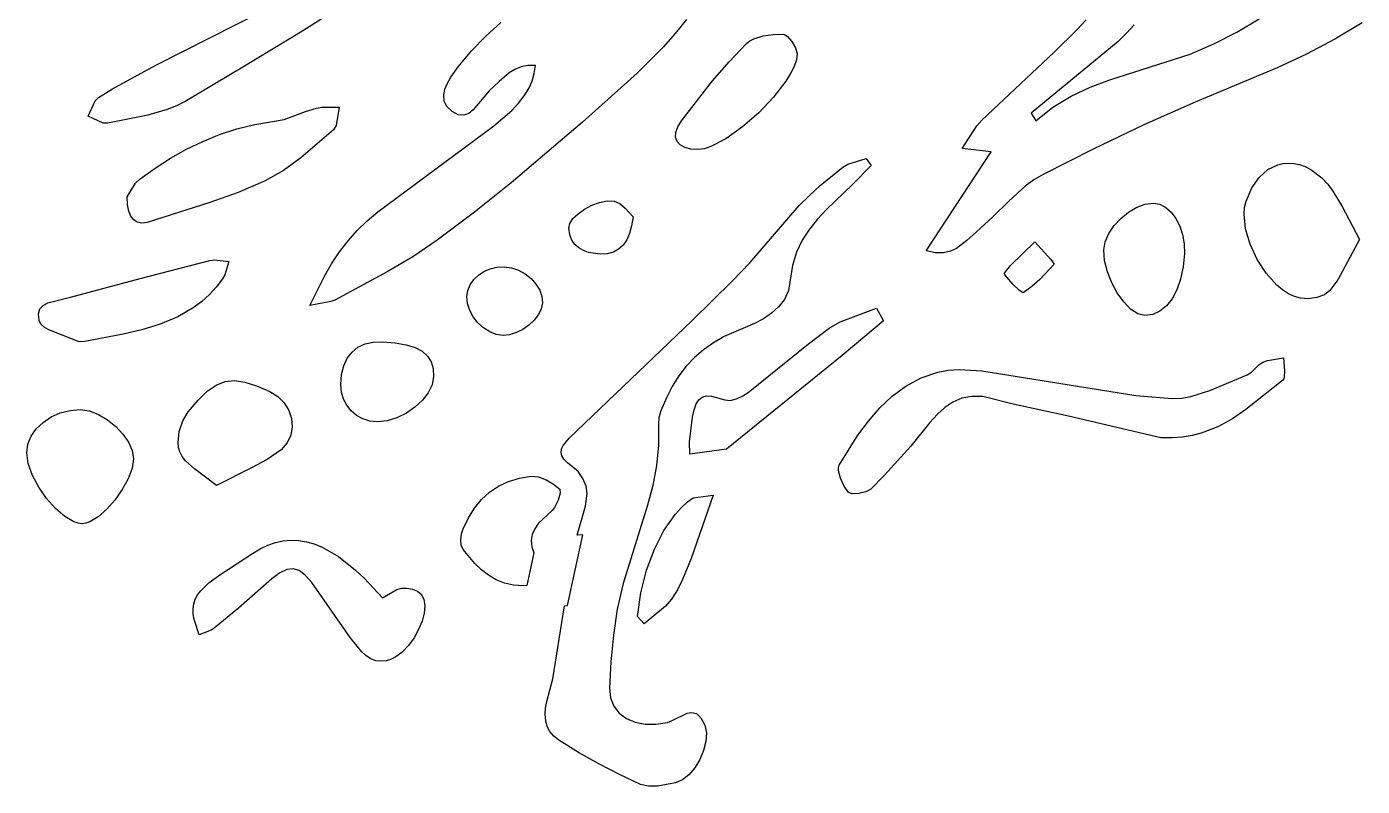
# Model space of a CAD drawing. Header units: centimetres. Extents: x -3.2 to 24.3, y 4.8 to 22.4.
# Drawn here: x -3.14 to 1.93, y 9.02 to 11.9 of the extents above; entities that cross this region are included whole.
import ezdxf

# ---------------------------------------------------------------- set-up
doc = ezdxf.new("R2010")
doc.units = ezdxf.units.CM
doc.layers.add('CUT', color=7, linetype='Continuous')

msp = doc.modelspace()

# ---------------------------------------------------------------- linework, layer by layer
at = {"layer": 'CUT'}
for points in [[(-1.886417, 12.017191), (-2.101403, 11.880821), (-2.318929, 11.748409), (-2.538283, 11.619199), (-2.571309, 11.602309), (-2.606138, 11.588435), (-2.679681, 11.567417), (-2.831628, 11.536029), (-2.848916, 11.536869), (-2.906215, 11.563485), (-2.879972, 11.6209), (-2.867281, 11.633883), (-2.814186, 11.666555), (-2.649742, 11.756215), (-2.032905, 12.069745)], [(1.061351, 11.909937), (1.032736, 11.877429), (1.000989, 11.846688), (0.671194, 11.574982), (0.68858, 11.545155), (0.753444, 11.597115), (0.82235, 11.639078), (0.894454, 11.673148), (0.968912, 11.701428), (1.273393, 11.798713), (1.363169, 11.837091), (1.45058, 11.881999), (1.619964, 11.982556)], [(-0.636043, 11.930136), (-0.679263, 11.876554), (-0.725177, 11.824917), (-0.823236, 11.726366), (-1.031345, 11.540418), (-1.301913, 11.310539), (-1.440529, 11.199647), (-1.5818, 11.092412), (-1.674831, 11.029966), (-1.772187, 10.973384), (-1.970646, 10.865552), (-1.985412, 10.859702), (-2.064819, 10.845175), (-2.011295, 10.953598), (-1.982669, 11.002555), (-1.952365, 11.048196), (-1.920055, 11.090662), (-1.885413, 11.130094), (-1.848112, 11.166632), (-1.807824, 11.200417), (-1.36781, 11.526948), (-1.299642, 11.584495), (-1.273373, 11.612314), (-1.251947, 11.639954), (-1.235086, 11.667757), (-1.222512, 11.696068), (-1.213949, 11.725229), (-1.209121, 11.755583), (-1.237954, 11.755316), (-1.263813, 11.750074), (-1.287198, 11.740654), (-1.308612, 11.727852), (-1.347529, 11.695282), (-1.384578, 11.65873), (-1.445236, 11.586986), (-1.462376, 11.573864), (-1.48118, 11.566963), (-1.502087, 11.56843), (-1.525534, 11.580413), (-1.5452, 11.599628), (-1.5552, 11.620685), (-1.55714, 11.642952), (-1.552625, 11.665794), (-1.543261, 11.68858), (-1.530654, 11.710676), (-1.502134, 11.750265), (-1.451544, 11.810704), (-1.397539, 11.866895), (-1.340241, 11.918921)], [(1.926575, 11.916949), (1.822742, 11.854812), (1.714963, 11.798219), (1.603702, 11.746389), (1.292811, 11.616843), (1.098289, 11.529803), (0.905915, 11.438042), (0.71575, 11.34218), (0.680866, 11.321471), (0.647896, 11.297142), (0.585768, 11.241119), (0.525509, 11.1811), (0.46326, 11.124075), (0.427256, 11.09183), (0.387493, 11.061843), (0.364343, 11.051079), (0.338023, 11.044938), (0.30779, 11.044774), (0.2729, 11.05194), (0.519288, 11.427585), (0.408847, 11.44085), (0.464501, 11.526505), (0.483357, 11.548121), (0.756335, 11.8045), (0.845563, 11.891695), (0.878926, 11.928629)]]:
    msp.add_lwpolyline(points, dxfattribs=at)
for points in [[(-0.228319, 11.751648), (-0.241786, 11.72438), (-0.259638, 11.69557), (-0.306045, 11.635597), (-0.36264, 11.576275), (-0.424517, 11.522148), (-0.486776, 11.477762), (-0.544512, 11.447661), (-0.570152, 11.439388), (-0.592822, 11.436392), (-0.620272, 11.438297), (-0.642834, 11.444264), (-0.660157, 11.453949), (-0.67189, 11.467006), (-0.67768, 11.483093), (-0.677177, 11.501863), (-0.670029, 11.522974), (-0.655884, 11.546081), (-0.537646, 11.696908), (-0.474813, 11.769237), (-0.409149, 11.838701), (-0.396651, 11.848794), (-0.381639, 11.856876), (-0.346331, 11.867772), (-0.307746, 11.872918), (-0.270402, 11.873846), (-0.262607, 11.87162), (-0.253991, 11.865755), (-0.236576, 11.846332), (-0.222722, 11.822026), (-0.216994, 11.799286), (-0.219851, 11.776806)], [(-1.965197, 11.527512), (-1.975253, 11.511748), (-2.099679, 11.405756), (-2.164871, 11.357635), (-2.234067, 11.317952), (-2.337504, 11.273999), (-2.443958, 11.236374), (-2.682749, 11.159488), (-2.702889, 11.157994), (-2.719708, 11.161504), (-2.733328, 11.17011), (-2.743872, 11.183901), (-2.751462, 11.202967), (-2.756222, 11.227397), (-2.758274, 11.257282), (-2.726182, 11.308652), (-2.709195, 11.325271), (-2.651982, 11.366018), (-2.593354, 11.403526), (-2.533155, 11.437467), (-2.471226, 11.467511), (-2.40741, 11.493329), (-2.34155, 11.514591), (-2.273488, 11.530969), (-2.161974, 11.550929), (-2.081148, 11.580554), (-2.040282, 11.593833), (-2.019423, 11.597283), (-1.954127, 11.59731)], [(-0.66601, 10.578086), (-0.690801, 10.538407), (-0.712467, 10.4954), (-0.733833, 10.445878), (-0.741056, 10.420563), (-0.742917, 10.39572), (-0.742405, 10.316036), (-0.75023, 10.238361), (-0.764689, 10.162273), (-0.784079, 10.087348), (-0.876881, 9.79082), (-0.899053, 9.693655), (-0.914002, 9.594365), (-0.92325, 9.494066), (-0.928318, 9.393875), (-0.924791, 9.35687), (-0.912195, 9.325139), (-0.891651, 9.299012), (-0.864279, 9.278821), (-0.831199, 9.264897), (-0.793533, 9.257572), (-0.752401, 9.257175), (-0.708923, 9.264039), (-0.690898, 9.270764), (-0.63431, 9.299112), (-0.615873, 9.302109), (-0.598279, 9.29729), (-0.581908, 9.281903), (-0.567137, 9.253195), (-0.561335, 9.224271), (-0.563321, 9.191616), (-0.572014, 9.157335), (-0.586337, 9.123532), (-0.60521, 9.092311), (-0.627553, 9.065776), (-0.652287, 9.046032), (-0.678333, 9.035183), (-0.712085, 9.028002), (-0.746998, 9.022507), (-0.780613, 9.021783), (-0.810471, 9.028912), (-0.890578, 9.066142), (-0.969446, 9.106336), (-1.046517, 9.149749), (-1.121235, 9.19663), (-1.140117, 9.211949), (-1.154414, 9.229518), (-1.164401, 9.249115), (-1.170353, 9.270513), (-1.172544, 9.293489), (-1.171249, 9.317818), (-1.166743, 9.343275), (-1.143436, 9.428746), (-1.099354, 9.706382), (-1.088521, 9.707116), (-1.030104, 9.975797), (-1.051373, 9.974516), (-1.020172, 10.083829), (-1.012703, 10.132586), (-1.016481, 10.160266), (-1.0292, 10.18954), (-1.047967, 10.216078), (-1.088338, 10.249073), (-1.101234, 10.262279), (-1.10893, 10.275294), (-1.111773, 10.288241), (-1.110112, 10.301245), (-1.104295, 10.31443), (-1.081588, 10.34184), (-0.615555, 10.7879), (-0.461876, 10.938259), (-0.396647, 11.007518), (-0.209348, 11.22391), (-0.17058, 11.262887), (-0.129687, 11.299911), (-0.043943, 11.369408), (-0.024165, 11.380966), (0.044711, 11.403257), (0.063494, 11.376313), (-0.006963, 11.303856), (-0.104966, 11.209711), (-0.139296, 11.173052), (-0.170486, 11.134347), (-0.197478, 11.092721), (-0.219216, 11.047296), (-0.234642, 10.997194), (-0.250005, 10.902133), (-0.265217, 10.868534), (-0.287021, 10.84), (-0.314102, 10.815792), (-0.345144, 10.795169), (-0.378832, 10.777394), (-0.493456, 10.727282), (-0.534608, 10.703935), (-0.572391, 10.677362), (-0.606853, 10.647543), (-0.638043, 10.614458)], [(1.605992, 11.378753), (1.62586, 11.383581), (1.646321, 11.385399), (1.667227, 11.384134), (1.688433, 11.37971), (1.709793, 11.372051), (1.731161, 11.361083), (1.773337, 11.328917), (1.795358, 11.305402), (1.815032, 11.279278), (1.849634, 11.221144), (1.915923, 11.094945), (1.833514, 10.942882), (1.803823, 10.90196), (1.782666, 10.886049), (1.753701, 10.875483), (1.722051, 10.870758), (1.692839, 10.872374), (1.669578, 10.879053), (1.646607, 10.889995), (1.624158, 10.904754), (1.602466, 10.922883), (1.56228, 10.967467), (1.527912, 11.020176), (1.501224, 11.077439), (1.48408, 11.135684), (1.478342, 11.191341), (1.480332, 11.217082), (1.485873, 11.240838), (1.507387, 11.290813), (1.535357, 11.330859), (1.568615, 11.360373)], [(-0.910387, 11.240762), (-0.888908, 11.231436), (-0.86977, 11.214756), (-0.839201, 11.181463), (-0.844679, 11.147603), (-0.852699, 11.118377), (-0.863446, 11.09378), (-0.877102, 11.073807), (-0.893849, 11.058455), (-0.91387, 11.047717), (-0.937349, 11.041591), (-0.964468, 11.040071), (-1.008415, 11.046172), (-1.027823, 11.053221), (-1.044986, 11.06326), (-1.059501, 11.076533), (-1.070966, 11.093283), (-1.078979, 11.113754), (-1.083138, 11.138188), (-1.07953, 11.155813), (-1.067248, 11.174564), (-1.048061, 11.19319), (-1.023735, 11.210444), (-0.996037, 11.225076), (-0.966735, 11.235839), (-0.937596, 11.241484)], [(1.071024, 11.218193), (1.102739, 11.230066), (1.133394, 11.233719), (1.158352, 11.229014), (1.181445, 11.217111), (1.202152, 11.198854), (1.219954, 11.175085), (1.234332, 11.146646), (1.244767, 11.11438), (1.250739, 11.07913), (1.251729, 11.041738), (1.246905, 10.991199), (1.237321, 10.945474), (1.223374, 10.905186), (1.205461, 10.870958), (1.183979, 10.84341), (1.159326, 10.823167), (1.131896, 10.810849), (1.102088, 10.807079), (1.075313, 10.813915), (1.04803, 10.831846), (1.021528, 10.858808), (0.9971, 10.892736), (0.976035, 10.931566), (0.959624, 10.973235), (0.949157, 11.015677), (0.945926, 11.05683), (0.951206, 11.087084), (0.964796, 11.117959), (0.985135, 11.147981), (1.01066, 11.175676), (1.039811, 11.199571)], [(0.745615, 11.019728), (0.758073, 11.001827), (0.703273, 10.943209), (0.673053, 10.916946), (0.640839, 10.893676), (0.626563, 10.902609), (0.601385, 10.926573), (0.571295, 10.962088), (0.56974, 10.967272), (0.592448, 10.996393), (0.685034, 11.08676)], [(-2.372507, 11.011538), (-2.388066, 10.961177), (-2.396101, 10.946402), (-2.420845, 10.914422), (-2.447208, 10.885949), (-2.475068, 10.860719), (-2.504303, 10.838471), (-2.566412, 10.801867), (-2.632565, 10.774037), (-2.701788, 10.752878), (-2.773107, 10.736291), (-2.918148, 10.708427), (-2.940349, 10.70728), (-3.055674, 10.753361), (-3.072825, 10.763561), (-3.085437, 10.774911), (-3.092227, 10.787714), (-3.09478, 10.812976), (-3.088981, 10.831942), (-3.076515, 10.845735), (-3.059069, 10.855475), (-2.973189, 10.876354), (-2.709137, 10.947893), (-2.444191, 11.016114), (-2.427044, 11.01802)], [(-1.332389, 10.731769), (-1.358055, 10.73576), (-1.383047, 10.745752), (-1.406481, 10.760798), (-1.427474, 10.779948), (-1.445141, 10.802256), (-1.458599, 10.826774), (-1.466964, 10.852553), (-1.469351, 10.878645), (-1.465711, 10.902113), (-1.456864, 10.923909), (-1.443417, 10.943545), (-1.425977, 10.960531), (-1.405149, 10.97438), (-1.381543, 10.984601), (-1.355763, 10.990706), (-1.328417, 10.992206), (-1.300257, 10.988253), (-1.273209, 10.978903), (-1.248139, 10.964969), (-1.225912, 10.94727), (-1.207395, 10.926619), (-1.193455, 10.903832), (-1.184958, 10.879726), (-1.18277, 10.855115), (-1.187365, 10.833035), (-1.198186, 10.811047), (-1.214136, 10.790058), (-1.234117, 10.770972), (-1.257031, 10.754695), (-1.28178, 10.742131), (-1.307265, 10.734188)], [(-0.490952, 10.486939), (-0.470766, 10.485166), (-0.447072, 10.491084), (-0.423232, 10.502045), (-0.40261, 10.515399), (-0.173485, 10.699984), (-0.095099, 10.758617), (-0.05364, 10.782601), (0.084311, 10.835379), (0.110724, 10.786821), (-0.046178, 10.655845), (-0.484841, 10.299749), (-0.624481, 10.281912), (-0.624836, 10.328554), (-0.613611, 10.4211), (-0.607521, 10.449936), (-0.599727, 10.472038), (-0.589761, 10.487829), (-0.577154, 10.497733), (-0.561438, 10.502173), (-0.542144, 10.501572)], [(-1.824772, 10.706279), (-1.789769, 10.707481), (-1.741178, 10.703413), (-1.70009, 10.696169), (-1.666225, 10.68556), (-1.639309, 10.671398), (-1.619062, 10.653494), (-1.605209, 10.63166), (-1.597472, 10.605708), (-1.595575, 10.57545), (-1.601382, 10.544813), (-1.616096, 10.51449), (-1.63826, 10.485642), (-1.666422, 10.459433), (-1.699126, 10.437022), (-1.734918, 10.419573), (-1.772344, 10.408246), (-1.80995, 10.404203), (-1.837988, 10.407079), (-1.864086, 10.415337), (-1.887675, 10.428396), (-1.908182, 10.445671), (-1.925037, 10.46658), (-1.937669, 10.490538), (-1.945508, 10.516962), (-1.947982, 10.545268), (-1.944799, 10.583216), (-1.936484, 10.616516), (-1.923233, 10.644968), (-1.905241, 10.66837), (-1.882703, 10.686523), (-1.855815, 10.699226)], [(0.016995, 10.131543), (-0.007598, 10.130564), (-0.022522, 10.136007), (-0.039172, 10.160574), (-0.053049, 10.189706), (-0.060348, 10.217884), (-0.060341, 10.229892), (-0.057264, 10.239591), (0.01361, 10.353484), (0.053202, 10.407043), (0.096378, 10.456734), (0.14375, 10.501348), (0.195928, 10.539678), (0.253522, 10.570517), (0.317145, 10.592657), (0.356998, 10.600134), (0.398201, 10.602849), (0.483391, 10.597704), (1.068229, 10.504173), (1.205949, 10.492099), (1.241166, 10.493456), (1.276622, 10.499727), (1.347952, 10.522875), (1.490228, 10.582667), (1.505803, 10.592175), (1.533831, 10.619742), (1.549306, 10.63049), (1.567617, 10.63698), (1.627151, 10.64673), (1.631016, 10.597019), (1.630865, 10.57516), (1.628746, 10.567167), (1.624686, 10.561966), (1.484345, 10.451012), (1.433806, 10.415354), (1.37826, 10.384379), (1.31583, 10.360498), (1.281448, 10.35197), (1.24464, 10.346121), (1.205174, 10.34325), (1.162814, 10.343659), (0.812397, 10.425028), (0.602017, 10.470389), (0.486815, 10.499622), (0.445341, 10.500613), (0.408008, 10.493355), (0.374145, 10.478856), (0.343081, 10.458126), (0.314146, 10.432174), (0.286667, 10.402009), (0.213754, 10.311095), (0.114438, 10.20144), (0.062361, 10.149016), (0.04305, 10.138006)], [(-2.13163, 10.384499), (-2.136981, 10.353141), (-2.151053, 10.323802), (-2.174379, 10.297984), (-2.226865, 10.260963), (-2.285928, 10.228895), (-2.419428, 10.16285), (-2.502325, 10.2261), (-2.536269, 10.256361), (-2.549274, 10.272586), (-2.558836, 10.290088), (-2.563516, 10.306591), (-2.565142, 10.325408), (-2.560398, 10.366757), (-2.546937, 10.407678), (-2.52709, 10.441717), (-2.489283, 10.48665), (-2.454214, 10.520408), (-2.420377, 10.543539), (-2.386269, 10.556594), (-2.350384, 10.56012), (-2.31122, 10.554666), (-2.267271, 10.540782), (-2.217032, 10.519017), (-2.186773, 10.500089), (-2.16257, 10.475671), (-2.144957, 10.447266), (-2.134466, 10.416374)], [(-3.012104, 10.437863), (-2.974793, 10.447488), (-2.93573, 10.450359), (-2.901457, 10.445123), (-2.866517, 10.43175), (-2.832531, 10.411731), (-2.801117, 10.386556), (-2.773894, 10.357716), (-2.75248, 10.326704), (-2.738494, 10.295009), (-2.733555, 10.264124), (-2.739116, 10.227774), (-2.754153, 10.187806), (-2.776612, 10.146821), (-2.804436, 10.107419), (-2.83557, 10.072201), (-2.867961, 10.043768), (-2.899553, 10.024722), (-2.914407, 10.019531), (-2.92829, 10.017661), (-2.943847, 10.019444), (-2.960309, 10.024794), (-2.994903, 10.044858), (-3.029973, 10.075173), (-3.063421, 10.11306), (-3.093148, 10.155839), (-3.117056, 10.200831), (-3.133046, 10.245357), (-3.139019, 10.286736), (-3.134783, 10.318714), (-3.122347, 10.34913), (-3.102786, 10.377118), (-3.077176, 10.401813), (-3.04659, 10.42235)], [(-1.117412, 10.148321), (-1.116046, 10.133274), (-1.123627, 10.107155), (-1.137298, 10.079272), (-1.145526, 10.067578), (-1.197398, 10.019218), (-1.212063, 9.998644), (-1.221522, 9.977081), (-1.225335, 9.954149), (-1.223064, 9.929466), (-1.215649, 9.90686), (-1.242709, 9.783003), (-1.254899, 9.781691), (-1.292574, 9.784418), (-1.327041, 9.792504), (-1.35861, 9.805344), (-1.387591, 9.822332), (-1.414295, 9.842863), (-1.439033, 9.866332), (-1.483851, 9.919658), (-1.490589, 9.935983), (-1.492146, 9.956931), (-1.489469, 9.978986), (-1.483503, 9.998632), (-1.463748, 10.039434), (-1.440511, 10.076278), (-1.413746, 10.108867), (-1.383409, 10.136902), (-1.349452, 10.160087), (-1.31183, 10.178123), (-1.270498, 10.190713), (-1.22541, 10.19756), (-1.1974, 10.194792), (-1.168453, 10.183868), (-1.140985, 10.16748)], [(-0.796756, 9.637609), (-0.822045, 9.666013), (-0.809284, 9.755498), (-0.787695, 9.841137), (-0.758268, 9.920682), (-0.721991, 9.991883), (-0.679855, 10.052493), (-0.656898, 10.078123), (-0.632847, 10.100262), (-0.611549, 10.115895), (-0.53567, 10.125953), (-0.618709, 9.885213), (-0.651638, 9.805664), (-0.671084, 9.767422), (-0.693531, 9.731349), (-0.71567, 9.705357)], [(-2.018581, 9.928513), (-1.956785, 9.892654), (-1.892421, 9.841725), (-1.85907, 9.8106), (-1.789621, 9.737014), (-1.735245, 9.767519), (-1.716179, 9.772648), (-1.696737, 9.772725), (-1.676092, 9.768913), (-1.657229, 9.761434), (-1.643135, 9.750512), (-1.632839, 9.731177), (-1.629238, 9.70661), (-1.63174, 9.678267), (-1.639753, 9.647602), (-1.652687, 9.616068), (-1.669949, 9.58512), (-1.690948, 9.556213), (-1.715092, 9.530801), (-1.734868, 9.51533), (-1.755049, 9.504309), (-1.775351, 9.497751), (-1.795488, 9.495672), (-1.815174, 9.498087), (-1.834125, 9.505011), (-1.852055, 9.516458), (-1.868679, 9.532442), (-1.911644, 9.586114), (-2.057799, 9.795171), (-2.082719, 9.82281), (-2.105637, 9.840043), (-2.128153, 9.847044), (-2.151869, 9.843988), (-2.178384, 9.831052), (-2.209298, 9.808409), (-2.336043, 9.697431), (-2.42796, 9.621017), (-2.439375, 9.613747), (-2.484513, 9.596111), (-2.50322, 9.650151), (-2.507371, 9.673265), (-2.508154, 9.694235), (-2.505646, 9.713406), (-2.499922, 9.731122), (-2.491058, 9.747727), (-2.479129, 9.763567), (-2.446384, 9.794328), (-2.402291, 9.826161), (-2.282489, 9.904073), (-2.253216, 9.921759), (-2.224122, 9.93571), (-2.195125, 9.945923), (-2.166143, 9.952395), (-2.137094, 9.955121), (-2.107895, 9.9541), (-2.078464, 9.949326), (-2.04872, 9.940799)]]:
    msp.add_lwpolyline(points, close=True, dxfattribs=at)

doc.saveas('drawing.dxf')
